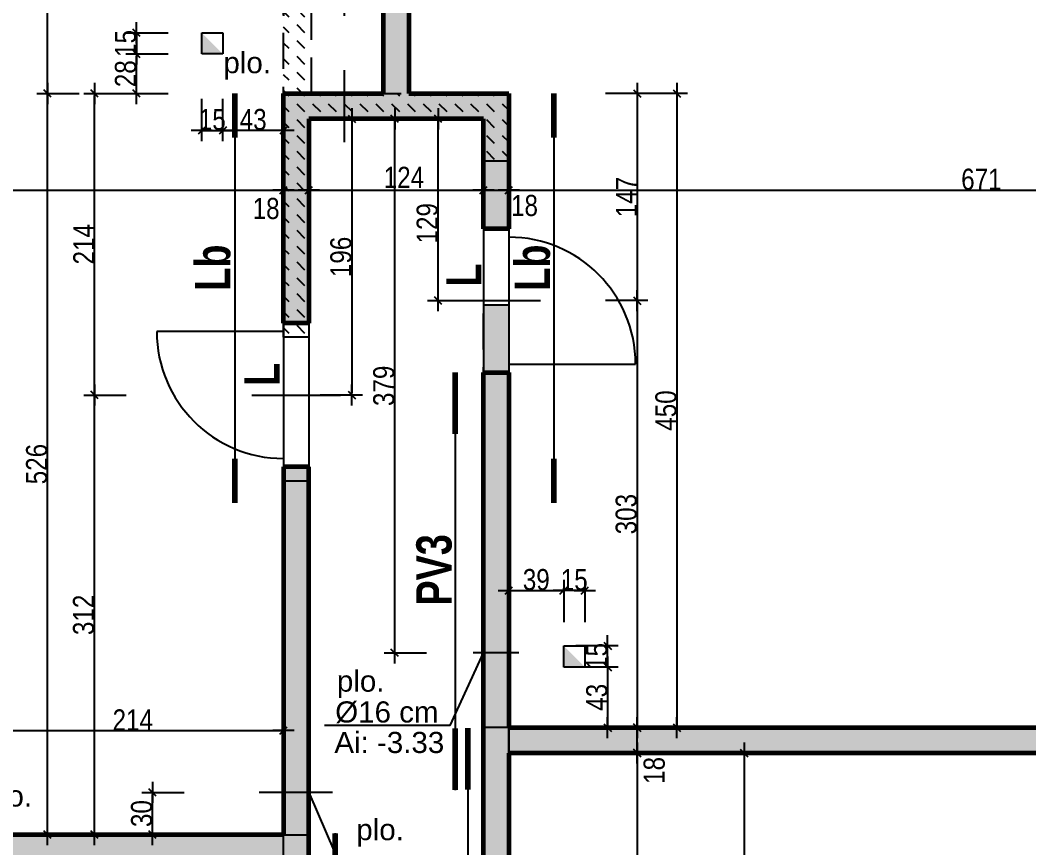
# Model space of a CAD drawing. Header units: millimetres. Extents: x -1921 to 5237, y 0 to 8595.
# Drawn here: x 821 to 1537, y 6302 to 6889 of the extents above; entities that cross this region are included whole.
import ezdxf
from ezdxf.enums import TextEntityAlignment as Align

# ---------------------------------------------------------------- set-up
doc = ezdxf.new("R2010")
doc.units = ezdxf.units.MM
doc.linetypes.add('CACHEX2', pattern=[19.05, 12.7, -6.35])
for name, color, linetype in [('01_cote_gen', 4, 'Continuous'), ('01_linteaux', 2, 'Continuous'), ('01_murs_sup', 2, 'CACHEX2'), ('01_poch_BN', 9, 'Continuous'), ('01_poch_murs', 253, 'Continuous'), ('01_poch_poteaux', 250, 'Continuous'), ('01_resv', 32, 'Continuous'), ('01_texte', 230, 'Continuous'), ('AA_COTES', 2, 'Continuous')]:
    doc.layers.add(name, color=color, linetype=linetype)
doc.layers.add('01_murs_coup', color=5, linetype='Continuous', lineweight=60)
doc.styles.add('ARIAL', font='arial.ttf')
doc.styles.add('impact', font='impact.ttf')
doc.styles.add('STYLE2', font='ARIALN.TTF')
doc.dimstyles.new('JB50', dxfattribs={"dimscale": 0.1, "dimtxt": 150, "dimasz": 15, "dimexe": 0.1, "dimexo": 0.1, "dimgap": 0.09, "dimtad": 1, "dimdec": 1, "dimdsep": 46, "dimtxsty": 'STYLE2', "dimblk1": 'BOND_G', "dimblk2": 'BOND_D', "dimsah": 1, "dimcen": 1.5, "dimdle": 0.01, "dimse1": 1, "dimse2": 1, "dimclrd": 4, "dimclre": 2, "dimclrt": 6, "dimazin": 2, "dimtfac": 2.333333, "dimtdec": 1, "dimtix": 1, "dimtmove": 2, "dimatfit": 3, "dimldrblk": 'BOND_G', "dimfxl": 1, "dimtolj": 1, "dimtzin": 0, "dimarcsym": 0})
pattern_1 = [(135, (-32158.9156, 27422.237), (-11.2253202, 9e-16), [7.9375, -7.9375])]

# ---------------------------------------------------------------- blocks, each defined once
blk = doc.blocks.new('BOND_G')
at = {"layer": 'AA_COTES', "color": 0}
for p, q in [((0, -5), (0, 15)), ((5, 0), (-5, 0)), ((1.77, 1.77), (-1.77, -1.77))]:
    blk.add_line(p, q, dxfattribs=at)
blk = doc.blocks.new('BOND_D')
at = {"layer": 'AA_COTES', "color": 0}
for p, q in [((0, 5), (0, -15)), ((5, 0), (-5, 0)), ((-1.77, -1.77), (1.77, 1.77))]:
    blk.add_line(p, q, dxfattribs=at)
blk = doc.blocks.new('*D103')
at = {"layer": '01_cote_gen', "color": 4, "lineweight": -2, "transparency": 16777216}
blk.add_line((338.41, 6768.25), (1006.42, 6768.25), dxfattribs=at)
at = {"layer": 'DEFPOINTS', "color": 0}
for p in [(336.91, 6793.91), (1007.92, 6793.91), (1007.92, 6768.25)]:
    blk.add_point(p, dxfattribs=at)
at = {"layer": '01_cote_gen', "color": 4, "lineweight": -2, "transparency": 16777216, "xscale": 1.5, "yscale": 1.5, "zscale": 1.5, "rotation": 180}
blk.add_blockref('BOND_G', (336.91, 6768.25), dxfattribs=at)
at = {"layer": '01_cote_gen', "color": 4, "lineweight": -2, "transparency": 16777216, "xscale": 1.5, "yscale": 1.5, "zscale": 1.5}
blk.add_blockref('BOND_D', (1007.92, 6768.25), dxfattribs=at)
at = {"layer": '01_cote_gen', "color": 6, "transparency": 16777216, "insert": (672.42, 6775.92), "char_height": 15, "attachment_point": 5, "style": 'STYLE2'}
blk.add_mtext('\\A1;671', dxfattribs=at)
blk = doc.blocks.new('*D104')
at = {"layer": '01_cote_gen', "color": 4, "lineweight": -2, "transparency": 16777216}
blk.add_line((1009.42, 6768.25), (1024.42, 6768.25), dxfattribs=at)
at = {"layer": 'DEFPOINTS', "color": 0}
for p in [(1025.92, 6768.25), (1007.92, 6745.75), (1025.92, 6745.75)]:
    blk.add_point(p, dxfattribs=at)
at = {"layer": '01_cote_gen', "color": 4, "lineweight": -2, "transparency": 16777216, "xscale": 1.5, "yscale": 1.5, "zscale": 1.5, "rotation": 180}
blk.add_blockref('BOND_G', (1007.92, 6768.25), dxfattribs=at)
at = {"layer": '01_cote_gen', "color": 4, "lineweight": -2, "transparency": 16777216, "xscale": 1.5, "yscale": 1.5, "zscale": 1.5}
blk.add_blockref('BOND_D', (1025.92, 6768.25), dxfattribs=at)
at = {"layer": '01_cote_gen', "color": 6, "transparency": 16777216, "insert": (995.58, 6755.2), "char_height": 15, "attachment_point": 5, "style": 'STYLE2'}
blk.add_mtext('\\A1;18', dxfattribs=at)
blk = doc.blocks.new('*D105')
at = {"layer": '01_cote_gen', "color": 4, "lineweight": -2, "transparency": 16777216}
blk.add_line((1027.42, 6768.25), (1148.42, 6768.25), dxfattribs=at)
at = {"layer": 'DEFPOINTS', "color": 0}
for p in [(1149.92, 6768.25), (1149.92, 6761.63), (1025.92, 6746.4)]:
    blk.add_point(p, dxfattribs=at)
at = {"layer": '01_cote_gen', "color": 4, "lineweight": -2, "transparency": 16777216, "xscale": 1.5, "yscale": 1.5, "zscale": 1.5, "rotation": 180}
blk.add_blockref('BOND_G', (1025.92, 6768.25), dxfattribs=at)
at = {"layer": '01_cote_gen', "color": 4, "lineweight": -2, "transparency": 16777216, "xscale": 1.5, "yscale": 1.5, "zscale": 1.5}
blk.add_blockref('BOND_D', (1149.92, 6768.25), dxfattribs=at)
at = {"layer": '01_cote_gen', "color": 6, "transparency": 16777216, "insert": (1093.42, 6777.36), "char_height": 15, "attachment_point": 5, "style": 'STYLE2'}
blk.add_mtext('\\A1;124', dxfattribs=at)
blk = doc.blocks.new('*D106')
at = {"layer": '01_cote_gen', "color": 4, "lineweight": -2, "transparency": 16777216}
blk.add_line((1151.42, 6768.25), (1166.42, 6768.25), dxfattribs=at)
at = {"layer": 'DEFPOINTS', "color": 0}
for p in [(1167.92, 6768.25), (1149.92, 6760.75), (1167.92, 6760.75)]:
    blk.add_point(p, dxfattribs=at)
at = {"layer": '01_cote_gen', "color": 4, "lineweight": -2, "transparency": 16777216, "xscale": 1.5, "yscale": 1.5, "zscale": 1.5, "rotation": 180}
blk.add_blockref('BOND_G', (1149.92, 6768.25), dxfattribs=at)
at = {"layer": '01_cote_gen', "color": 4, "lineweight": -2, "transparency": 16777216, "xscale": 1.5, "yscale": 1.5, "zscale": 1.5}
blk.add_blockref('BOND_D', (1167.92, 6768.25), dxfattribs=at)
at = {"layer": '01_cote_gen', "color": 6, "transparency": 16777216, "insert": (1179.04, 6757.33), "char_height": 15, "attachment_point": 5, "style": 'STYLE2'}
blk.add_mtext('\\A1;18', dxfattribs=at)
blk = doc.blocks.new('*D107')
at = {"layer": '01_cote_gen', "color": 4, "lineweight": -2, "transparency": 16777216}
blk.add_line((1169.42, 6768.25), (1837.42, 6768.25), dxfattribs=at)
at = {"layer": 'DEFPOINTS', "color": 0}
for p in [(1838.92, 6768.25), (1167.92, 6760.75), (1838.92, 6729.25)]:
    blk.add_point(p, dxfattribs=at)
at = {"layer": '01_cote_gen', "color": 4, "lineweight": -2, "transparency": 16777216, "xscale": 1.5, "yscale": 1.5, "zscale": 1.5, "rotation": 180}
blk.add_blockref('BOND_G', (1167.92, 6768.25), dxfattribs=at)
at = {"layer": '01_cote_gen', "color": 4, "lineweight": -2, "transparency": 16777216, "xscale": 1.5, "yscale": 1.5, "zscale": 1.5}
blk.add_blockref('BOND_D', (1838.92, 6768.25), dxfattribs=at)
at = {"layer": '01_cote_gen', "color": 6, "transparency": 16777216, "insert": (1503.42, 6775.92), "char_height": 15, "attachment_point": 5, "style": 'STYLE2'}
blk.add_mtext('\\A1;671', dxfattribs=at)
blk = doc.blocks.new('*D407')
at = {"layer": '01_cote_gen', "color": 4, "lineweight": -2, "transparency": 16777216}
blk.add_line((873.69, 6312.41), (873.69, 6621.41), dxfattribs=at)
at = {"layer": 'DEFPOINTS', "color": 0}
for p in [(873.69, 6622.91), (985.52, 6622.91), (931.04, 6310.91)]:
    blk.add_point(p, dxfattribs=at)
at = {"layer": '01_cote_gen', "color": 4, "lineweight": -2, "transparency": 16777216, "xscale": 1.5, "yscale": 1.5, "zscale": 1.5}
for name, p, rotation in [('BOND_D', (873.69, 6622.91), 90), ('BOND_G', (873.69, 6310.91), 270)]:
    blk.add_blockref(name, p, dxfattribs=dict(at, rotation=rotation))
at = {"layer": '01_cote_gen', "color": 6, "transparency": 16777216, "insert": (866.03, 6466.91), "char_height": 15, "attachment_point": 5, "rotation": 90, "style": 'STYLE2'}
blk.add_mtext('\\A1;312', dxfattribs=at)
blk = doc.blocks.new('*D408')
at = {"layer": '01_cote_gen', "color": 4, "lineweight": -2, "transparency": 16777216}
blk.add_line((873.69, 6624.41), (873.69, 6835.4), dxfattribs=at)
at = {"layer": 'DEFPOINTS', "color": 0}
for p in [(873.69, 6836.9), (1007.92, 6836.9), (985.52, 6622.91)]:
    blk.add_point(p, dxfattribs=at)
at = {"layer": '01_cote_gen', "color": 4, "lineweight": -2, "transparency": 16777216, "xscale": 1.5, "yscale": 1.5, "zscale": 1.5}
for name, p, rotation in [('BOND_D', (873.69, 6836.9), 90), ('BOND_G', (873.69, 6622.91), 270)]:
    blk.add_blockref(name, p, dxfattribs=dict(at, rotation=rotation))
at = {"layer": '01_cote_gen', "color": 6, "transparency": 16777216, "insert": (866.15, 6729.9), "char_height": 15, "attachment_point": 5, "rotation": 90, "style": 'STYLE2'}
blk.add_mtext('\\A1;214', dxfattribs=at)
blk = doc.blocks.new('*D409')
at = {"layer": '01_cote_gen', "color": 4, "lineweight": -2, "transparency": 16777216}
blk.add_line((840.39, 6312.41), (840.39, 6835.4), dxfattribs=at)
at = {"layer": 'DEFPOINTS', "color": 0}
for p in [(840.39, 6836.9), (896.19, 6836.9), (943.69, 6310.91)]:
    blk.add_point(p, dxfattribs=at)
at = {"layer": '01_cote_gen', "color": 4, "lineweight": -2, "transparency": 16777216, "xscale": 1.5, "yscale": 1.5, "zscale": 1.5}
for name, p, rotation in [('BOND_D', (840.39, 6836.9), 90), ('BOND_G', (840.39, 6310.91), 270)]:
    blk.add_blockref(name, p, dxfattribs=dict(at, rotation=rotation))
at = {"layer": '01_cote_gen', "color": 6, "transparency": 16777216, "insert": (832.72, 6573.91), "char_height": 15, "attachment_point": 5, "rotation": 90, "style": 'STYLE2'}
blk.add_mtext('\\A1;526', dxfattribs=at)
blk = doc.blocks.new('*D410')
at = {"layer": '01_cote_gen', "color": 4, "lineweight": -2, "transparency": 16777216}
blk.add_line((840.39, 6838.4), (840.39, 7298.4), dxfattribs=at)
at = {"layer": 'DEFPOINTS', "color": 0}
for p in [(840.39, 7299.9), (862.89, 7299.9), (862.89, 6836.9)]:
    blk.add_point(p, dxfattribs=at)
at = {"layer": '01_cote_gen', "color": 4, "lineweight": -2, "transparency": 16777216, "xscale": 1.5, "yscale": 1.5, "zscale": 1.5}
for name, p, rotation in [('BOND_D', (840.39, 7299.9), 90), ('BOND_G', (840.39, 6836.9), 270)]:
    blk.add_blockref(name, p, dxfattribs=dict(at, rotation=rotation))
at = {"layer": '01_cote_gen', "color": 6, "transparency": 16777216, "insert": (832.72, 7068.4), "char_height": 15, "attachment_point": 5, "rotation": 90, "style": 'STYLE2'}
blk.add_mtext('\\A1;463', dxfattribs=at)
blk = doc.blocks.new('*D422')
at = {"layer": '01_cote_gen', "color": 4, "lineweight": -2, "transparency": 16777216}
blk.add_line((1259, 6367.4), (1259, 5691.4), dxfattribs=at)
at = {"layer": 'DEFPOINTS', "color": 0}
for p in [(1240.86, 6368.9), (1190.32, 5689.9), (1259, 5689.9)]:
    blk.add_point(p, dxfattribs=at)
at = {"layer": '01_cote_gen', "color": 4, "lineweight": -2, "transparency": 16777216, "xscale": 1.5, "yscale": 1.5, "zscale": 1.5}
for name, p, rotation in [('BOND_G', (1259, 6368.9), 90), ('BOND_D', (1259, 5689.9), 270)]:
    blk.add_blockref(name, p, dxfattribs=dict(at, rotation=rotation))
at = {"layer": '01_cote_gen', "color": 6, "transparency": 16777216, "insert": (1251.33, 6029.4), "char_height": 15, "attachment_point": 5, "rotation": 90, "style": 'STYLE2'}
blk.add_mtext('\\A1;679', dxfattribs=at)
blk = doc.blocks.new('*D424')
at = {"layer": '01_cote_gen', "color": 4, "lineweight": -2, "transparency": 16777216}
blk.add_line((1056.41, 6817.4), (1056.41, 6624.41), dxfattribs=at)
at = {"layer": 'DEFPOINTS', "color": 0}
for p in [(1040.65, 6818.9), (1040.65, 6622.91), (1056.41, 6622.91)]:
    blk.add_point(p, dxfattribs=at)
at = {"layer": '01_cote_gen', "color": 4, "lineweight": -2, "transparency": 16777216, "xscale": 1.5, "yscale": 1.5, "zscale": 1.5}
for name, p, rotation in [('BOND_G', (1056.41, 6818.9), 90), ('BOND_D', (1056.41, 6622.91), 270)]:
    blk.add_blockref(name, p, dxfattribs=dict(at, rotation=rotation))
at = {"layer": '01_cote_gen', "color": 6, "transparency": 16777216, "insert": (1048.74, 6720.9), "char_height": 15, "attachment_point": 5, "rotation": 90, "style": 'STYLE2'}
blk.add_mtext('\\A1;196', dxfattribs=at)
blk = doc.blocks.new('*D425')
at = {"layer": '01_cote_gen', "color": 4, "lineweight": -2, "transparency": 16777216}
blk.add_line((1117.69, 6691.4), (1117.69, 6817.4), dxfattribs=at)
at = {"layer": 'DEFPOINTS', "color": 0}
for p in [(1117.69, 6818.9), (1138.7, 6818.9), (1127.51, 6689.9)]:
    blk.add_point(p, dxfattribs=at)
at = {"layer": '01_cote_gen', "color": 4, "lineweight": -2, "transparency": 16777216, "xscale": 1.5, "yscale": 1.5, "zscale": 1.5}
for name, p, rotation in [('BOND_D', (1117.69, 6818.9), 90), ('BOND_G', (1117.69, 6689.9), 270)]:
    blk.add_blockref(name, p, dxfattribs=dict(at, rotation=rotation))
at = {"layer": '01_cote_gen', "color": 6, "transparency": 16777216, "insert": (1110.02, 6744.78), "char_height": 15, "attachment_point": 5, "rotation": 90, "style": 'STYLE2'}
blk.add_mtext('\\A1;129', dxfattribs=at)
blk = doc.blocks.new('*D427')
at = {"layer": '01_cote_gen', "color": 4, "lineweight": -2, "transparency": 16777216}
blk.add_line((1259, 6835.4), (1259, 6691.4), dxfattribs=at)
at = {"layer": 'DEFPOINTS', "color": 0}
for p in [(1167.92, 6836.9), (1190.32, 6689.9), (1259, 6689.9)]:
    blk.add_point(p, dxfattribs=at)
at = {"layer": '01_cote_gen', "color": 4, "lineweight": -2, "transparency": 16777216, "xscale": 1.5, "yscale": 1.5, "zscale": 1.5}
for name, p, rotation in [('BOND_G', (1259, 6836.9), 90), ('BOND_D', (1259, 6689.9), 270)]:
    blk.add_blockref(name, p, dxfattribs=dict(at, rotation=rotation))
at = {"layer": '01_cote_gen', "color": 6, "transparency": 16777216, "insert": (1251.46, 6763.4), "char_height": 15, "attachment_point": 5, "rotation": 90, "style": 'STYLE2'}
blk.add_mtext('\\A1;147', dxfattribs=at)
blk = doc.blocks.new('*D428')
at = {"layer": '01_cote_gen', "color": 4, "lineweight": -2, "transparency": 16777216}
blk.add_line((1259, 6688.4), (1259, 6388.4), dxfattribs=at)
at = {"layer": 'DEFPOINTS', "color": 0}
for p in [(1190.32, 6689.9), (1228.36, 6386.9), (1259, 6386.9)]:
    blk.add_point(p, dxfattribs=at)
at = {"layer": '01_cote_gen', "color": 4, "lineweight": -2, "transparency": 16777216, "xscale": 1.5, "yscale": 1.5, "zscale": 1.5}
for name, p, rotation in [('BOND_G', (1259, 6689.9), 90), ('BOND_D', (1259, 6386.9), 270)]:
    blk.add_blockref(name, p, dxfattribs=dict(at, rotation=rotation))
at = {"layer": '01_cote_gen', "color": 6, "transparency": 16777216, "insert": (1251.33, 6538.4), "char_height": 15, "attachment_point": 5, "rotation": 90, "style": 'STYLE2'}
blk.add_mtext('\\A1;303', dxfattribs=at)
blk = doc.blocks.new('*D429')
at = {"layer": '01_cote_gen', "color": 4, "lineweight": -2, "transparency": 16777216}
blk.add_line((1287.2, 6835.4), (1287.2, 6388.4), dxfattribs=at)
at = {"layer": 'DEFPOINTS', "color": 0}
for p in [(1266.5, 6836.9), (1287.2, 6386.9), (1334.83, 6386.9)]:
    blk.add_point(p, dxfattribs=at)
at = {"layer": '01_cote_gen', "color": 4, "lineweight": -2, "transparency": 16777216, "xscale": 1.5, "yscale": 1.5, "zscale": 1.5}
for name, p, rotation in [('BOND_G', (1287.2, 6836.9), 90), ('BOND_D', (1287.2, 6386.9), 270)]:
    blk.add_blockref(name, p, dxfattribs=dict(at, rotation=rotation))
at = {"layer": '01_cote_gen', "color": 6, "transparency": 16777216, "insert": (1279.53, 6611.9), "char_height": 15, "attachment_point": 5, "rotation": 90, "style": 'STYLE2'}
blk.add_mtext('\\A1;450', dxfattribs=at)
blk = doc.blocks.new('*D430')
at = {"layer": '01_cote_gen', "color": 4, "lineweight": -2, "transparency": 16777216}
blk.add_line((1259, 6370.4), (1259, 6385.4), dxfattribs=at)
at = {"layer": 'DEFPOINTS', "color": 0}
for p in [(1259, 6386.9), (1305.41, 6386.9), (1305.41, 6368.9)]:
    blk.add_point(p, dxfattribs=at)
at = {"layer": '01_cote_gen', "color": 4, "lineweight": -2, "transparency": 16777216, "xscale": 1.5, "yscale": 1.5, "zscale": 1.5}
for name, p, rotation in [('BOND_D', (1259, 6386.9), 90), ('BOND_G', (1259, 6368.9), 270)]:
    blk.add_blockref(name, p, dxfattribs=dict(at, rotation=rotation))
at = {"layer": '01_cote_gen', "color": 6, "transparency": 16777216, "insert": (1271.2, 6356.55), "char_height": 15, "attachment_point": 5, "rotation": 90, "style": 'STYLE2'}
blk.add_mtext('\\A1;18', dxfattribs=at)
blk = doc.blocks.new('*D639')
at = {"layer": '01_resv', "color": 4, "lineweight": -2, "transparency": 16777216}
blk.add_line((1006.42, 6810.65), (966.38, 6810.65), dxfattribs=at)
at = {"layer": 'DEFPOINTS', "color": 0}
for p in [(964.88, 6864.9), (1007.92, 6836.9), (964.88, 6810.65)]:
    blk.add_point(p, dxfattribs=at)
at = {"layer": '01_resv', "color": 4, "lineweight": -2, "transparency": 16777216, "xscale": 1.5, "yscale": 1.5, "zscale": 1.5, "rotation": 180}
blk.add_blockref('BOND_D', (964.88, 6810.65), dxfattribs=at)
at = {"layer": '01_resv', "color": 4, "lineweight": -2, "transparency": 16777216, "xscale": 1.5, "yscale": 1.5, "zscale": 1.5}
blk.add_blockref('BOND_G', (1007.92, 6810.65), dxfattribs=at)
at = {"layer": '01_resv', "color": 6, "transparency": 16777216, "insert": (986.4, 6818.32), "char_height": 15, "attachment_point": 5, "style": 'STYLE2'}
blk.add_mtext('\\A1;43', dxfattribs=at)
blk = doc.blocks.new('*D640')
at = {"layer": '01_resv', "color": 4, "lineweight": -2, "transparency": 16777216}
for p, q in [((948.38, 6810.65), (946.88, 6810.65)), ((949.88, 6810.65), (964.88, 6810.65)), ((966.38, 6810.65), (967.88, 6810.65))]:
    blk.add_line(p, q, dxfattribs=at)
at = {"layer": 'DEFPOINTS', "color": 0}
for p in [(949.88, 6864.9), (964.88, 6864.9), (964.88, 6810.65)]:
    blk.add_point(p, dxfattribs=at)
at = {"layer": '01_resv', "color": 4, "lineweight": -2, "transparency": 16777216, "xscale": 1.5, "yscale": 1.5, "zscale": 1.5}
blk.add_blockref('BOND_G', (949.88, 6810.65), dxfattribs=at)
at = {"layer": '01_resv', "color": 4, "lineweight": -2, "transparency": 16777216, "xscale": 1.5, "yscale": 1.5, "zscale": 1.5, "rotation": 180}
blk.add_blockref('BOND_D', (964.88, 6810.65), dxfattribs=at)
at = {"layer": '01_resv', "color": 6, "transparency": 16777216, "insert": (957.38, 6818.32), "char_height": 15, "attachment_point": 5, "style": 'STYLE2'}
blk.add_mtext('\\A1;15', dxfattribs=at)
blk = doc.blocks.new('*D641')
at = {"layer": '01_resv', "color": 4, "lineweight": -2, "transparency": 16777216}
blk.add_line((903.49, 6838.4), (903.49, 6863.4), dxfattribs=at)
at = {"layer": 'DEFPOINTS', "color": 0}
for p in [(903.49, 6864.9), (910.99, 6864.9), (914.1, 6836.9)]:
    blk.add_point(p, dxfattribs=at)
at = {"layer": '01_resv', "color": 4, "lineweight": -2, "transparency": 16777216, "xscale": 1.5, "yscale": 1.5, "zscale": 1.5}
for name, p, rotation in [('BOND_D', (903.49, 6864.9), 90), ('BOND_G', (903.49, 6836.9), 270)]:
    blk.add_blockref(name, p, dxfattribs=dict(at, rotation=rotation))
at = {"layer": '01_resv', "color": 6, "transparency": 16777216, "insert": (895.82, 6850.9), "char_height": 15, "attachment_point": 5, "rotation": 90, "style": 'STYLE2'}
blk.add_mtext('\\A1;28', dxfattribs=at)
blk = doc.blocks.new('*D642')
at = {"layer": '01_resv', "color": 4, "lineweight": -2, "transparency": 16777216}
for p, q in [((903.49, 6881.4), (903.49, 6882.9)), ((903.49, 6879.9), (903.49, 6864.9)), ((903.49, 6863.4), (903.49, 6861.9))]:
    blk.add_line(p, q, dxfattribs=at)
at = {"layer": 'DEFPOINTS', "color": 0}
for p in [(949.88, 6879.9), (903.49, 6864.9), (949.88, 6864.9)]:
    blk.add_point(p, dxfattribs=at)
at = {"layer": '01_resv', "color": 4, "lineweight": -2, "transparency": 16777216, "xscale": 1.5, "yscale": 1.5, "zscale": 1.5}
for name, p, rotation in [('BOND_G', (903.49, 6879.9), 270), ('BOND_D', (903.49, 6864.9), 90)]:
    blk.add_blockref(name, p, dxfattribs=dict(at, rotation=rotation))
at = {"layer": '01_resv', "color": 6, "transparency": 16777216, "insert": (895.82, 6872.4), "char_height": 15, "attachment_point": 5, "rotation": 90, "style": 'STYLE2'}
blk.add_mtext('\\A1;15', dxfattribs=at)
blk = doc.blocks.new('*D643')
at = {"layer": '01_resv', "color": 4, "lineweight": -2, "transparency": 16777216}
blk.add_line((1009.42, 6914.49), (1049.4, 6914.49), dxfattribs=at)
at = {"layer": 'DEFPOINTS', "color": 0}
for p in [(1050.9, 6914.49), (1007.92, 6874.02), (1050.9, 6853.5)]:
    blk.add_point(p, dxfattribs=at)
at = {"layer": '01_resv', "color": 4, "lineweight": -2, "transparency": 16777216, "xscale": 1.5, "yscale": 1.5, "zscale": 1.5, "rotation": 180}
blk.add_blockref('BOND_G', (1007.92, 6914.49), dxfattribs=at)
at = {"layer": '01_resv', "color": 4, "lineweight": -2, "transparency": 16777216, "xscale": 1.5, "yscale": 1.5, "zscale": 1.5}
blk.add_blockref('BOND_D', (1050.9, 6914.49), dxfattribs=at)
at = {"layer": '01_resv', "color": 6, "transparency": 16777216, "insert": (1029.41, 6922.16), "char_height": 15, "attachment_point": 5, "style": 'STYLE2'}
blk.add_mtext('\\A1;43', dxfattribs=at)
blk = doc.blocks.new('*D768')
at = {"layer": '01_cote_gen', "color": 4, "lineweight": -2, "transparency": 16777216}
blk.add_line((795.39, 6384.82), (1006.42, 6384.82), dxfattribs=at)
at = {"layer": 'DEFPOINTS', "color": 0}
for p in [(1007.92, 6384.82), (793.89, 6377.32), (1007.92, 6377.32)]:
    blk.add_point(p, dxfattribs=at)
at = {"layer": '01_cote_gen', "color": 4, "lineweight": -2, "transparency": 16777216, "xscale": 1.5, "yscale": 1.5, "zscale": 1.5, "rotation": 180}
blk.add_blockref('BOND_G', (793.89, 6384.82), dxfattribs=at)
at = {"layer": '01_cote_gen', "color": 4, "lineweight": -2, "transparency": 16777216, "xscale": 1.5, "yscale": 1.5, "zscale": 1.5}
blk.add_blockref('BOND_D', (1007.92, 6384.82), dxfattribs=at)
at = {"layer": '01_cote_gen', "color": 6, "transparency": 16777216, "insert": (900.9, 6392.36), "char_height": 15, "attachment_point": 5, "style": 'STYLE2'}
blk.add_mtext('\\A1;214', dxfattribs=at)
blk = doc.blocks.new('*D776')
at = {"layer": '01_cote_gen', "color": 4, "lineweight": -2, "transparency": 16777216}
blk.add_line((1334.92, 6367.4), (1334.92, 5967.41), dxfattribs=at)
at = {"layer": 'DEFPOINTS', "color": 0}
for p in [(1326.44, 6368.9), (1312.51, 5965.91), (1334.92, 5965.91)]:
    blk.add_point(p, dxfattribs=at)
at = {"layer": '01_cote_gen', "color": 4, "lineweight": -2, "transparency": 16777216, "xscale": 1.5, "yscale": 1.5, "zscale": 1.5}
for name, p, rotation in [('BOND_G', (1334.92, 6368.9), 90), ('BOND_D', (1334.92, 5965.91), 270)]:
    blk.add_blockref(name, p, dxfattribs=dict(at, rotation=rotation))
at = {"layer": '01_cote_gen', "color": 6, "transparency": 16777216, "insert": (1327.26, 6167.4), "char_height": 15, "attachment_point": 5, "rotation": 90, "style": 'STYLE2'}
blk.add_mtext('\\A1;403', dxfattribs=at)
blk = doc.blocks.new('*D779')
at = {"layer": '01_cote_gen', "color": 4, "lineweight": -2, "transparency": 16777216}
blk.add_line((1086.88, 6441.45), (1086.88, 6817.4), dxfattribs=at)
at = {"layer": 'DEFPOINTS', "color": 0}
for p in [(1086.88, 6818.9), (1149.92, 6818.9), (1174.92, 6439.95)]:
    blk.add_point(p, dxfattribs=at)
at = {"layer": '01_cote_gen', "color": 4, "lineweight": -2, "transparency": 16777216, "xscale": 1.5, "yscale": 1.5, "zscale": 1.5}
for name, p, rotation in [('BOND_D', (1086.88, 6818.9), 90), ('BOND_G', (1086.88, 6439.95), 270)]:
    blk.add_blockref(name, p, dxfattribs=dict(at, rotation=rotation))
at = {"layer": '01_cote_gen', "color": 6, "transparency": 16777216, "insert": (1079.21, 6629.43), "char_height": 15, "attachment_point": 5, "rotation": 90, "style": 'STYLE2'}
blk.add_mtext('\\A1;379', dxfattribs=at)
blk = doc.blocks.new('*D780')
at = {"layer": '01_cote_gen', "color": 4, "lineweight": -2, "transparency": 16777216}
blk.add_line((914.9, 6312.41), (914.9, 6339.44), dxfattribs=at)
at = {"layer": 'DEFPOINTS', "color": 0}
for p in [(914.9, 6340.94), (990.67, 6340.94), (981.33, 6310.91)]:
    blk.add_point(p, dxfattribs=at)
at = {"layer": '01_cote_gen', "color": 4, "lineweight": -2, "transparency": 16777216, "xscale": 1.5, "yscale": 1.5, "zscale": 1.5}
for name, p, rotation in [('BOND_D', (914.9, 6340.94), 90), ('BOND_G', (914.9, 6310.91), 270)]:
    blk.add_blockref(name, p, dxfattribs=dict(at, rotation=rotation))
at = {"layer": '01_cote_gen', "color": 6, "transparency": 16777216, "insert": (907.23, 6325.92), "char_height": 15, "attachment_point": 5, "rotation": 90, "style": 'STYLE2'}
blk.add_mtext('\\A1;30', dxfattribs=at)
blk = doc.blocks.new('*D781')
at = {"layer": '01_cote_gen', "color": 4, "lineweight": -2, "transparency": 16777216}
for p, q in [((1238.08, 6446.43), (1238.08, 6447.93)), ((1238.08, 6429.93), (1238.08, 6444.93)), ((1238.08, 6428.43), (1238.08, 6426.93))]:
    blk.add_line(p, q, dxfattribs=at)
at = {"layer": 'DEFPOINTS', "color": 0}
for p in [(1221.87, 6444.93), (1238.08, 6444.93), (1221.87, 6429.93)]:
    blk.add_point(p, dxfattribs=at)
at = {"layer": '01_cote_gen', "color": 4, "lineweight": -2, "transparency": 16777216, "xscale": 1.5, "yscale": 1.5, "zscale": 1.5}
for name, p, rotation in [('BOND_D', (1238.08, 6444.93), 270), ('BOND_G', (1238.08, 6429.93), 90)]:
    blk.add_blockref(name, p, dxfattribs=dict(at, rotation=rotation))
at = {"layer": '01_cote_gen', "color": 6, "transparency": 16777216, "insert": (1230.42, 6437.43), "char_height": 15, "attachment_point": 5, "rotation": 90, "style": 'STYLE2'}
blk.add_mtext('\\A1;15', dxfattribs=at)
blk = doc.blocks.new('*D782')
at = {"layer": '01_cote_gen', "color": 4, "lineweight": -2, "transparency": 16777216}
blk.add_line((1238.08, 6428.43), (1238.08, 6388.4), dxfattribs=at)
at = {"layer": 'DEFPOINTS', "color": 0}
for p in [(1230.58, 6429.93), (1225.86, 6386.9), (1238.08, 6386.9)]:
    blk.add_point(p, dxfattribs=at)
at = {"layer": '01_cote_gen', "color": 4, "lineweight": -2, "transparency": 16777216, "xscale": 1.5, "yscale": 1.5, "zscale": 1.5}
for name, p, rotation in [('BOND_G', (1238.08, 6429.93), 90), ('BOND_D', (1238.08, 6386.9), 270)]:
    blk.add_blockref(name, p, dxfattribs=dict(at, rotation=rotation))
at = {"layer": '01_cote_gen', "color": 6, "transparency": 16777216, "insert": (1230.42, 6408.42), "char_height": 15, "attachment_point": 5, "rotation": 90, "style": 'STYLE2'}
blk.add_mtext('\\A1;43', dxfattribs=at)
blk = doc.blocks.new('*D783')
at = {"layer": '01_cote_gen', "color": 4, "lineweight": -2, "transparency": 16777216}
blk.add_line((1169.42, 6484.19), (1205.37, 6484.19), dxfattribs=at)
at = {"layer": 'DEFPOINTS', "color": 0}
for p in [(1206.87, 6484.19), (1167.92, 6480.8), (1206.87, 6444.93)]:
    blk.add_point(p, dxfattribs=at)
at = {"layer": '01_cote_gen', "color": 4, "lineweight": -2, "transparency": 16777216, "xscale": 1.5, "yscale": 1.5, "zscale": 1.5, "rotation": 180}
blk.add_blockref('BOND_G', (1167.92, 6484.19), dxfattribs=at)
at = {"layer": '01_cote_gen', "color": 4, "lineweight": -2, "transparency": 16777216, "xscale": 1.5, "yscale": 1.5, "zscale": 1.5}
blk.add_blockref('BOND_D', (1206.87, 6484.19), dxfattribs=at)
at = {"layer": '01_cote_gen', "color": 6, "transparency": 16777216, "insert": (1187.4, 6491.86), "char_height": 15, "attachment_point": 5, "style": 'STYLE2'}
blk.add_mtext('\\A1;39', dxfattribs=at)
blk = doc.blocks.new('*D784')
at = {"layer": '01_cote_gen', "color": 4, "lineweight": -2, "transparency": 16777216}
for p, q in [((1205.37, 6484.19), (1203.87, 6484.19)), ((1221.87, 6484.19), (1206.87, 6484.19)), ((1223.37, 6484.19), (1224.87, 6484.19))]:
    blk.add_line(p, q, dxfattribs=at)
at = {"layer": 'DEFPOINTS', "color": 0}
for p in [(1206.87, 6484.19), (1206.87, 6439.23), (1221.87, 6442.17)]:
    blk.add_point(p, dxfattribs=at)
at = {"layer": '01_cote_gen', "color": 4, "lineweight": -2, "transparency": 16777216, "xscale": 1.5, "yscale": 1.5, "zscale": 1.5}
blk.add_blockref('BOND_D', (1206.87, 6484.19), dxfattribs=at)
at = {"layer": '01_cote_gen', "color": 4, "lineweight": -2, "transparency": 16777216, "xscale": 1.5, "yscale": 1.5, "zscale": 1.5, "rotation": 180}
blk.add_blockref('BOND_G', (1221.87, 6484.19), dxfattribs=at)
at = {"layer": '01_cote_gen', "color": 6, "transparency": 16777216, "insert": (1214.37, 6491.86), "char_height": 15, "attachment_point": 5, "style": 'STYLE2'}
blk.add_mtext('\\A1;15', dxfattribs=at)

msp = doc.modelspace()

# ---------------------------------------------------------------- hatches: boundary and pattern name
at = {"layer": '01_murs_sup', "ltscale": 2}
h = msp.add_hatch(dxfattribs=at)
h.set_pattern_fill('DASH', color=256, scale=2.5, angle=135)
h.set_pattern_definition(pattern_1)
h.paths.add_polyline_path([(1522.92, 7315.9), (1469.92, 7315.9), (1469.92, 7315.92), (1449.92, 7315.92), (1449.92, 7315.9), (845.92, 7315.9), (845.92, 7299.9), (1007.92, 7299.9), (1007.92, 6663.9), (1025.92, 6663.9), (1025.92, 6818.9), (1149.92, 6818.9), (1149.92, 6788.9), (1167.92, 6788.9), (1167.92, 6836.9), (1027.92, 6836.9), (1027.92, 7299.9), (1522.92, 7299.9)])
h = msp.add_hatch(dxfattribs=at)
h.set_pattern_fill('DASH', color=256, scale=2.5, angle=135)
h.set_pattern_definition(pattern_1)
h.paths.add_polyline_path([(336.91, 6995.9), (320.91, 6995.9), (320.91, 6993.91), (320.9, 6993.91), (320.9, 6973.91), (320.91, 6973.91), (320.93, 6292.92), (548.91, 6292.92), (548.91, 6272.91), (564.91, 6272.91), (564.91, 6292.91), (1007.92, 6292.91), (1007.92, 5828.91), (1025.92, 5828.91), (1025.92, 6561.91), (1007.92, 6561.91), (1007.92, 6310.91), (336.93, 6310.91)])
h = msp.add_hatch(dxfattribs=at)
h.set_pattern_fill('DASH', color=256, scale=2.5, angle=135)
h.set_pattern_definition(pattern_1)
h.paths.add_polyline_path([(1855.99, 6838.91), (1854.92, 6838.91), (1838.92, 6840.91), (1838.92, 6386.9), (1167.92, 6386.9), (1167.92, 6686.9), (1149.92, 6686.9), (1149.92, 5740.9), (1167.92, 5740.9), (1167.92, 6368.9), (1838.92, 6368.9), (1838.92, 6261.91), (1854.92, 6261.91), (1854.92, 6818.91), (1855.99, 6818.91)])
at = {"layer": '01_poch_BN'}
h = msp.add_hatch(dxfattribs=at)
h.set_pattern_fill('ANGLE', color=256, scale=5)
h.set_pattern_definition([(0, (-40566.967, 43643.463), (0, 34.925), [25.4, -9.525]), (90, (-40566.967, 43643.463), (-34.925, 2e-15), [25.4, -9.525])])
h.paths.add_polyline_path([(2066.92, 7519.91), (1469.92, 7519.91), (1469.92, 7315.9), (1471.92, 7315.9), (1652.92, 7315.9), (1854.92, 7315.9)])
h.paths.add_polyline_path([(1709.77, 7416.96, -1), (1647.81, 7416.96, -1)], flags=16)
h.paths.add_polyline_path([(2066.92, 7519.91), (1854.92, 7315.9), (1854.92, 7111.91), (1854.92, 6842.91), (2066.92, 6842.91)])
h.paths.add_polyline_path([(2000.38, 7073.45, -1), (1938.42, 7073.45, -1)], flags=16)
h.paths.add_polyline_path([(1762.95, 7294.09), (1762.95, 7320.7), (1731.72, 7320.7), (1731.72, 7294.09)], flags=9)
h.paths.add_polyline_path([(1762.95, 7400), (1762.95, 7436.17), (1731.72, 7436.17), (1731.72, 7400)], flags=24)
h.paths.add_polyline_path([(1654.62, 7391.55), (1696.29, 7391.55), (1696.29, 7446.13), (1654.62, 7446.13)], flags=24)
h.paths.add_polyline_path([(1542.91, 7313.2), (1583.55, 7313.2), (1583.55, 7351.41), (1542.91, 7351.41)], flags=9)
h.paths.add_polyline_path([(1853.71, 7196.18), (1880.33, 7196.18), (1880.33, 7227.41), (1853.71, 7227.41)], flags=9)
h.paths.add_polyline_path([(1947.02, 7216.54), (1983.19, 7216.54), (1983.19, 7247.76), (1947.02, 7247.76)], flags=24)
h.paths.add_polyline_path([(1943.05, 7186.35), (1979.22, 7186.35), (1979.22, 7217.57), (1943.05, 7217.57)], flags=24)
h.paths.add_polyline_path([(1945.23, 7048.05), (1986.9, 7048.05), (1986.9, 7102.62), (1945.23, 7102.62)], flags=24)
h.paths.add_polyline_path([(1873.93, 7086.69), (1873.93, 7113.02), (1855.32, 7113.02), (1855.32, 7086.69)], flags=24)
at = {"layer": '01_poch_murs'}
h = msp.add_hatch(color=256, dxfattribs=at)
h.dxf.hatch_style = 1
h.paths.add_polyline_path([(1471.92, 7315.9), (1469.92, 7315.9), (1469.92, 7527.91), (1449.92, 7527.91), (1449.92, 7315.9), (1335.92, 7315.9), (1335.92, 7299.9), (1471.92, 7299.9)])
h.paths.add_polyline_path([(1854.92, 7315.9), (1652.92, 7315.9), (1652.92, 7299.9), (1838.92, 7299.9), (1838.92, 7111.91), (1854.92, 7111.91)])
h.paths.add_polyline_path([(1167.92, 6638.9), (1149.92, 6638.9), (1167.92, 6638.9), (1167.92, 6368.9), (1838.92, 6368.9), (1838.92, 6362.91), (1854.92, 6362.91), (1854.92, 6485.91), (1838.92, 6485.91), (1838.92, 6386.9), (1167.92, 6386.9)])
h = msp.add_hatch(color=256, dxfattribs=at)
h.dxf.hatch_style = 1
h.paths.add_polyline_path([(751.92, 7315.9), (573.92, 7315.9), (573.92, 7299.9), (751.92, 7299.9)])
h.paths.add_polyline_path([(1143.92, 7315.9), (933.92, 7315.9), (933.92, 7299.9), (1078.92, 7299.9), (1078.92, 6836.9), (1007.92, 6836.9), (1007.92, 6673.9), (1025.92, 6673.9), (1025.92, 6818.9), (1149.92, 6818.9), (1149.92, 6740.9), (1167.92, 6740.9), (1167.92, 6836.9), (1096.92, 6836.9), (1096.92, 7299.9), (1143.92, 7299.9)])
h.paths.add_polyline_path([(1025.92, 6571.91), (1007.92, 6571.91), (1007.92, 6310.91), (336.92, 6310.91), (336.92, 6400.92), (320.92, 6400.92), (320.92, 6292.92), (548.91, 6292.92), (548.91, 6272.91), (564.91, 6272.91), (564.91, 6292.91), (1007.92, 6292.91), (1007.92, 6310.91), (1025.92, 6310.91)])
at = {"layer": '01_poch_poteaux'}
h = msp.add_hatch(color=256, dxfattribs=at)
h.dxf.hatch_style = 1
h.paths.add_polyline_path([(1167.92, 6638.9), (1149.92, 6638.9), (1149.92, 6439.95), (1167.92, 6439.95)])
h.paths.add_polyline_path([(1167.92, 6439.95), (1149.92, 6439.95), (1149.92, 6386.9), (1167.92, 6386.9)])
h.paths.add_polyline_path([(1167.92, 6386.9), (1149.92, 6386.9), (1149.92, 5919.42), (1167.92, 5919.42), (1167.92, 6368.9)])
h.paths.add_polyline_path([(1167.92, 5919.42), (1149.92, 5919.42), (1149.92, 5740.9), (1167.92, 5740.9)])
h = msp.add_hatch(color=256, dxfattribs=at)
h.dxf.hatch_style = 1
h.paths.add_polyline_path([(1025.92, 6310.91), (1007.92, 6310.91), (1007.92, 6292.91), (1007.92, 5828.91), (1025.92, 5828.91)])
h.paths.add_polyline_path([(996.91, 5988.75), (1013.97, 5988.75), (1013.97, 6019.97), (996.91, 6019.97)], flags=9)

# ---------------------------------------------------------------- linework, layer by layer
at = {"layer": '01_linteaux'}
for p, q in [((1149.92, 6740.9), (1149.92, 6638.9)), ((1167.92, 6740.9), (1167.92, 6638.9)), ((1127.51, 6689.9), (1190.32, 6689.9)), ((1007.92, 6667.9), (917.92, 6667.9)), ((1007.92, 6673.9), (1007.92, 6571.91)), ((1025.92, 6673.9), (1025.92, 6571.91)), ((1167.92, 6644.9), (1257.92, 6644.9)), ((985.52, 6622.91), (1048.33, 6622.91))]:
    msp.add_line(p, q, dxfattribs=at)
for centre, start, end in [((1167.92, 6644.9), 0.00053, 90.00052), ((1007.92, 6667.9), 180.00053, 270.00052)]:
    msp.add_arc(centre, 90, start, end, dxfattribs=at)
at = {"layer": '01_murs_coup'}
for p, q in [((1078.92, 6836.9), (1078.92, 7299.9)), ((1096.92, 7299.9), (1096.92, 6836.9)), ((1007.92, 6673.9), (1007.92, 6836.9)), ((1007.92, 6836.9), (1078.92, 6836.9)), ((1096.92, 6836.9), (1167.92, 6836.9)), ((1167.92, 6836.9), (1167.92, 6740.9)), ((1149.92, 6818.9), (1025.92, 6818.9)), ((1025.92, 6818.9), (1025.92, 6673.9)), ((1149.92, 6740.9), (1149.92, 6818.9)), ((1167.92, 6740.9), (1149.92, 6740.9)), ((1025.92, 6673.9), (1007.92, 6673.9)), ((1149.92, 6638.9), (1167.92, 6638.9)), ((1149.92, 5740.9), (1149.92, 6638.9)), ((1167.92, 6638.9), (1167.92, 6386.9)), ((1025.92, 6571.91), (1007.92, 6571.91)), ((1007.92, 6571.91), (1007.92, 6310.91)), ((1025.92, 5828.91), (1025.92, 6571.91)), ((1167.92, 6386.9), (1838.92, 6386.9)), ((1838.92, 6368.9), (1167.92, 6368.9)), ((1167.92, 6368.9), (1167.92, 5740.9)), ((1007.92, 6310.91), (336.92, 6310.91))]:
    msp.add_line(p, q, dxfattribs=at)
at = {"layer": '01_murs_sup', "ltscale": 2}
for p, q in [((1007.92, 6663.9), (1007.92, 7299.9)), ((1027.92, 6836.9), (1027.92, 7299.9)), ((1027.92, 6836.9), (1167.92, 6836.9)), ((1167.92, 6836.9), (1167.92, 6788.9)), ((1149.92, 6818.9), (1025.92, 6818.9)), ((1025.92, 6818.9), (1025.92, 6663.9)), ((1149.92, 6788.9), (1149.92, 6818.9)), ((1167.92, 6788.9), (1149.92, 6788.9)), ((1149.92, 6686.9), (1167.92, 6686.9)), ((1149.92, 5740.9), (1149.92, 6686.9)), ((1167.92, 6686.9), (1167.92, 6386.9)), ((1025.92, 6663.9), (1007.92, 6663.9)), ((1025.92, 6561.91), (1007.92, 6561.91)), ((1007.92, 6561.91), (1007.92, 6310.91)), ((1025.92, 5828.91), (1025.92, 6561.91)), ((1167.92, 6386.9), (1838.92, 6386.9)), ((1838.92, 6368.9), (1167.92, 6368.9)), ((1167.92, 6368.9), (1167.92, 5740.9)), ((1007.92, 6310.91), (336.93, 6310.91))]:
    msp.add_line(p, q, dxfattribs=at)
at = {"layer": '01_poch_murs'}
msp.add_line((1167.92, 6386.9), (1167.92, 6368.9), dxfattribs=at)
at = {"layer": '01_poch_poteaux'}
for p, q in [((1167.92, 6386.9), (1149.92, 6386.9)), ((1167.92, 6368.9), (1167.92, 6386.9)), ((1007.92, 6292.91), (1007.92, 6310.91)), ((1007.92, 6310.91), (1025.92, 6310.91))]:
    msp.add_line(p, q, dxfattribs=at)
at = {"layer": '01_resv'}
for p, q in [((949.88, 6864.9), (949.88, 6879.9)), ((949.88, 6879.9), (964.88, 6879.9)), ((964.88, 6879.9), (964.88, 6864.9)), ((964.88, 6864.9), (949.88, 6864.9)), ((1050.9, 6853.5), (1050.9, 6802.33)), ((1174.92, 6439.95), (1142.64, 6439.95)), ((1206.87, 6429.93), (1206.87, 6444.93)), ((1206.87, 6444.93), (1221.87, 6444.93)), ((1221.87, 6444.93), (1221.87, 6429.93)), ((1221.87, 6429.93), (1206.87, 6429.93)), ((1042.63, 6340.94), (990.67, 6340.94))]:
    msp.add_line(p, q, dxfattribs=at)
for points in [[(964.88, 6864.9), (949.88, 6864.9), (949.88, 6879.9)], [(1030.9, 6818.9), (1030.9, 6836.9), (1070.9, 6836.9), (1070.9, 6818.9)], [(1149.88, 6431.95), (1167.89, 6431.95), (1167.89, 6447.95), (1149.88, 6447.95)], [(1221.87, 6429.93), (1206.87, 6429.93), (1206.87, 6444.93)], [(1007.89, 6332.94), (1025.89, 6332.94), (1025.9, 6348.94), (1007.89, 6348.94)]]:
    msp.add_solid(points, dxfattribs=at)
at = {"layer": '01_texte'}
for p, q in [((973.32, 6836.9), (973.32, 6546.3)), ((1199.81, 6836.9), (1199.81, 6546.3)), ((1129.74, 6638.96), (1129.74, 6342.62)), ((1126.21, 6388.38), (1149.92, 6439.95)), ((1126.21, 6388.38), (1037.08, 6388.38)), ((1138.83, 6386.56), (1138.83, 5740.8)), ((1025.92, 6340.94), (1050.85, 6282.99)), ((1044.71, 6311.96), (1044.71, 5828.91))]:
    msp.add_line(p, q, dxfattribs=at)
at = {"layer": '01_texte', "const_width": 4}
for points in [[(973.32, 6836.9), (973.32, 6805.49)], [(1199.81, 6836.9), (1199.81, 6805.49)], [(1129.74, 6638.96), (1129.74, 6595.24)], [(973.32, 6546.3), (973.32, 6577.71)], [(1199.81, 6546.3), (1199.81, 6577.71)], [(1129.74, 6342.62), (1129.74, 6386.34)], [(1138.83, 6386.56), (1138.83, 6342.84)], [(1044.71, 6311.96), (1044.71, 6271.56)]]:
    msp.add_lwpolyline(points, dxfattribs=at)

# ---------------------------------------------------------------- texts
at = {"layer": '01_texte', "style": 'ARIAL'}
for s, p in [('plo.', (965.27, 6851.27)), ('plo.', (1045.84, 6412.43)), ('%%C16 cm', (1044.64, 6390.54)), ('Ai: -3.33', (1044.02, 6368.89)), ('plo.', (795.6, 6330.91)), ('plo.', (1059.61, 6307.04))]:
    msp.add_text(s, height=15, dxfattribs=at).set_placement(p)
at = {"layer": '01_texte', "style": 'impact'}
for s, p in [('Lb', (977.67, 6713.3)), ('Lb', (1204.65, 6713.3)), ('L ', (1155.94, 6711.79)), ('L ', (1012.7, 6641.35)), ('PV3', (1134.73, 6498.84))]:
    msp.add_text(s, height=25, rotation=90, dxfattribs=at).set_placement(p, align=Align.BOTTOM_CENTER)

# ---------------------------------------------------------------- dimensions: what is measured, and where the dimension line sits
at = {"layer": '01_cote_gen'}
for base, p1, p2, picture, middle in [((840.39, 7299.9), (862.89, 6836.9), (862.89, 7299.9), '*D410', (832.72, 7068.4)), ((840.39, 6836.9), (943.69, 6310.91), (896.19, 6836.9), '*D409', (832.72, 6573.91)), ((873.69, 6836.9), (985.52, 6622.91), (1007.92, 6836.9), '*D408', (866.15, 6729.9)), ((1259, 6689.9), (1167.92, 6836.9), (1190.32, 6689.9), '*D427', (1251.46, 6763.4)), ((1287.2, 6386.9), (1266.5, 6836.9), (1334.83, 6386.9), '*D429', (1279.53, 6611.9)), ((1056.41, 6622.91), (1040.65, 6818.9), (1040.65, 6622.91), '*D424', (1048.74, 6720.9)), ((1086.8793, 6818.9037), (1174.9165, 6439.9467), (1149.9172, 6818.9037), '*D779', (1079.2117, 6629.4252)), ((1259, 6386.9), (1190.32, 6689.9), (1228.36, 6386.9), '*D428', (1251.33, 6538.4)), ((873.69, 6622.91), (931.04, 6310.91), (985.52, 6622.91), '*D407', (866.03, 6466.91)), ((1238.08, 6444.93), (1221.87, 6429.93), (1221.87, 6444.93), '*D781', (1230.42, 6437.43)), ((1238.08, 6386.9), (1230.58, 6429.93), (1225.86, 6386.9), '*D782', (1230.42, 6408.42)), ((1259, 5689.9), (1240.86, 6368.9), (1190.32, 5689.9), '*D422', (1251.33, 6029.4)), ((1334.92, 5965.91), (1326.44, 6368.9), (1312.51, 5965.91), '*D776', (1327.26, 6167.4)), ((914.9, 6340.94), (981.33, 6310.91), (990.67, 6340.94), '*D780', (907.23, 6325.92))]:
    dim = msp.add_linear_dim(base=base, p1=p1, p2=p2, angle=90, dimstyle='JB50', dxfattribs=at)
    dim.commit()
    dim.dimension.update_dxf_attribs({"geometry": picture, "text_midpoint": middle})
for base, p1, p2, picture, middle in [((1117.69, 6818.9), (1127.51, 6689.9), (1138.7, 6818.9), '*D425', (1110.02, 6744.78)), ((1259, 6386.9), (1305.41, 6368.9), (1305.41, 6386.9), '*D430', (1271.2, 6356.55))]:
    dim = msp.add_linear_dim(base=base, p1=p1, p2=p2, angle=90, dimstyle='JB50', dxfattribs=at)
    dim.commit()
    dim.dimension.update_dxf_attribs({"geometry": picture, "text_midpoint": middle, "dimtype": 160})
for base, p1, p2, picture, middle in [((1007.92, 6768.25), (336.91, 6793.91), (1007.92, 6793.91), '*D103', (672.42, 6775.92)), ((1838.92, 6768.25), (1167.92, 6760.75), (1838.92, 6729.25), '*D107', (1503.42, 6775.92)), ((1206.8748, 6484.1893), (1167.9204, 6480.7987), (1206.8748, 6444.9327), '*D783', (1187.3976, 6491.8569)), ((1206.87, 6484.19), (1221.87, 6442.17), (1206.87, 6439.23), '*D784', (1214.37, 6491.86)), ((1007.92, 6384.82), (793.89, 6377.32), (1007.92, 6377.32), '*D768', (900.9, 6392.36))]:
    dim = msp.add_linear_dim(base=base, p1=p1, p2=p2, dimstyle='JB50', dxfattribs=at)
    dim.commit()
    dim.dimension.update_dxf_attribs({"geometry": picture, "text_midpoint": middle})
for base, p1, p2, picture, middle in [((1149.92, 6768.25), (1025.92, 6746.4), (1149.92, 6761.63), '*D105', (1093.42, 6777.36)), ((1025.92, 6768.25), (1007.92, 6745.75), (1025.92, 6745.75), '*D104', (995.58, 6755.2)), ((1167.92, 6768.25), (1149.92, 6760.75), (1167.92, 6760.75), '*D106', (1179.04, 6757.33))]:
    dim = msp.add_linear_dim(base=base, p1=p1, p2=p2, dimstyle='JB50', dxfattribs=at)
    dim.commit()
    dim.dimension.update_dxf_attribs({"geometry": picture, "text_midpoint": middle, "dimtype": 160})
at = {"layer": '01_resv'}
for base, p1, p2, picture, middle in [((1050.9, 6914.49), (1007.92, 6874.02), (1050.9, 6853.5), '*D643', (1029.41, 6922.16)), ((964.88, 6810.65), (949.88, 6864.9), (964.88, 6864.9), '*D640', (957.38, 6818.32)), ((964.88, 6810.65), (1007.92, 6836.9), (964.88, 6864.9), '*D639', (986.4, 6818.32))]:
    dim = msp.add_linear_dim(base=base, p1=p1, p2=p2, dimstyle='JB50', dxfattribs=at)
    dim.commit()
    dim.dimension.update_dxf_attribs({"geometry": picture, "text_midpoint": middle})
for p1, p2, picture, middle in [((949.88, 6879.9), (949.88, 6864.9), '*D642', (895.82, 6872.4)), ((914.1, 6836.9), (910.99, 6864.9), '*D641', (895.82, 6850.9))]:
    dim = msp.add_linear_dim(base=(903.49, 6864.9), p1=p1, p2=p2, angle=90, dimstyle='JB50', dxfattribs=at)
    dim.commit()
    dim.dimension.update_dxf_attribs({"geometry": picture, "text_midpoint": middle})

doc.saveas('drawing.dxf')
